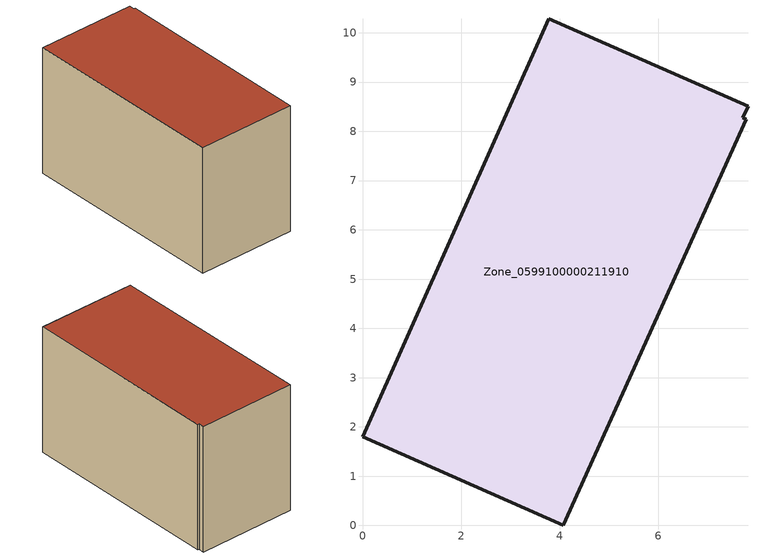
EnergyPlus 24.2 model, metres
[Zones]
Zone_0599100000211910
 floor ground (C_G): 0,1.8 3.78,10.29 7.83,8.51 7.72,8.28 7.79,8.25 4.08,0 z0
 wall outside (C_F): 3.78,10.29 0,1.8 4.08,0 7.79,8.25 7.72,8.28 7.83,8.51 3.78,10.29 z0:5.7
 roof outside (C_R): 0,1.8 4.08,0 7.79,8.25 7.72,8.28 7.83,8.51 3.78,10.29 z5.7
[BUILDING]
Pand.0599100000211910: North Axis=0; Terrain=City; Loads Convergence Tolerance Value=0.04; Temperature Convergence Tolerance Value=0.4; Solar Distribution=FullExterior; Maximum Number of Warmup Days=25; Minimum Number of Warmup Days=1
[Site:Location]
Rotterdam.The.Hague.AP_ZH_NLD Design_Conditions: Latitude=51.96; Longitude=4.45; Time Zone=1; Elevation=-4.5
[SITE:GROUNDTEMPERATURE:BUILDINGSURFACE]
18, 18, 18, 18, 18, 18, 18, 18, 18, 18, 18, 18
[MATERIAL] Thermal Absorptance=0.9; Solar Absorptance=0.7; Visible Absorptance=0.7
Name | Roughness | Thickness | Conductivity | Density | Specific Heat
G.TI.1946-1964 | MediumSmooth | 0.15 | 1 | 540 | 1210
F.TI.1946-1964 | Rough | 0.3 | 0.857143 | 1920 | 840
R.TI.1946-1964 | MediumRough | 0.2 | 0.277778 | 1500 | 1000
[CONSTRUCTION]
C_G: G.TI.1946-1964
C_F: F.TI.1946-1964
C_R: R.TI.1946-1964
[ZONE]
Zone_0599100000211910: Type=1; Multiplier=1; Ceiling Height=Autocalculate; Volume=Autocalculate; Floor Area=autocalculate; Part of Total Floor Area=Yes
[ZONEINFILTRATION:DESIGNFLOWRATE]
Infil_Zone_0599100000211910: Zone or ZoneList or Space or SpaceList=Zone_0599100000211910; Schedule=AlwaysOn; Design Flow Rate Calculation Method=Flow/Area; Flow Rate per Floor Area=0.003; Constant Term Coefficient=1; Temperature Term Coefficient=0; Velocity Term Coefficient=0; Velocity Squared Term Coefficient=0
[HVACTEMPLATE:ZONE:IDEALLOADSAIRSYSTEM]
Zone_0599100000211910: Maximum Heating Supply Air Temperature=50; Minimum Cooling Supply Air Temperature=13; Maximum Heating Supply Air Humidity Ratio=0.0156; Minimum Cooling Supply Air Humidity Ratio=0.0077; Heating Limit=NoLimit; Cooling Limit=NoLimit; Dehumidification Control Type=ConstantSensibleHeatRatio; Cooling Sensible Heat Ratio=0.7; Dehumidification Setpoint=60; Humidification Control Type=None; Humidification Setpoint=30; Outdoor Air Method=None; Outdoor Air Flow Rate per Person=0.00944; Outdoor Air Flow Rate per Zone Floor Area=0; Outdoor Air Flow Rate per Zone=0; Demand Controlled Ventilation Type=None; Outdoor Air Economizer Type=NoEconomizer; Heat Recovery Type=None; Sensible Heat Recovery Effectiveness=0.7; Latent Heat Recovery Effectiveness=0.65
[ZONECONTROL:THERMOSTAT]
ThermostatControl_Zone_0599100000211910: Zone or ZoneList=Zone_0599100000211910; Control Type Schedule=DualSetpointControlType; Control 1=Thermostat_Zone_0599100000211910; Temperature Difference Between Cutout And Setpoint=0
[THERMOSTATSETPOINT:DUALSETPOINT]
Thermostat_Zone_0599100000211910: Heating Setpoint Temperature Schedule=HeatingSetpoint_Zone_0599100000211910; Cooling Setpoint Temperature Schedule=CoolingSetpoint_Zone_0599100000211910
[SCHEDULE:COMPACT]
HeatingSetpoint_Zone_0599100000211910: Through: 12/31, For: AllDays, Until: 24:00, 21
CoolingSetpoint_Zone_0599100000211910: Through: 12/31, For: AllDays, Until: 24:00, 24
DualSetpointControlType: Through: 12/31, For: AllDays, Until: 24:00, 4
AlwaysOn: Through: 12/31, For: AllDays, Until: 24:00, 1
